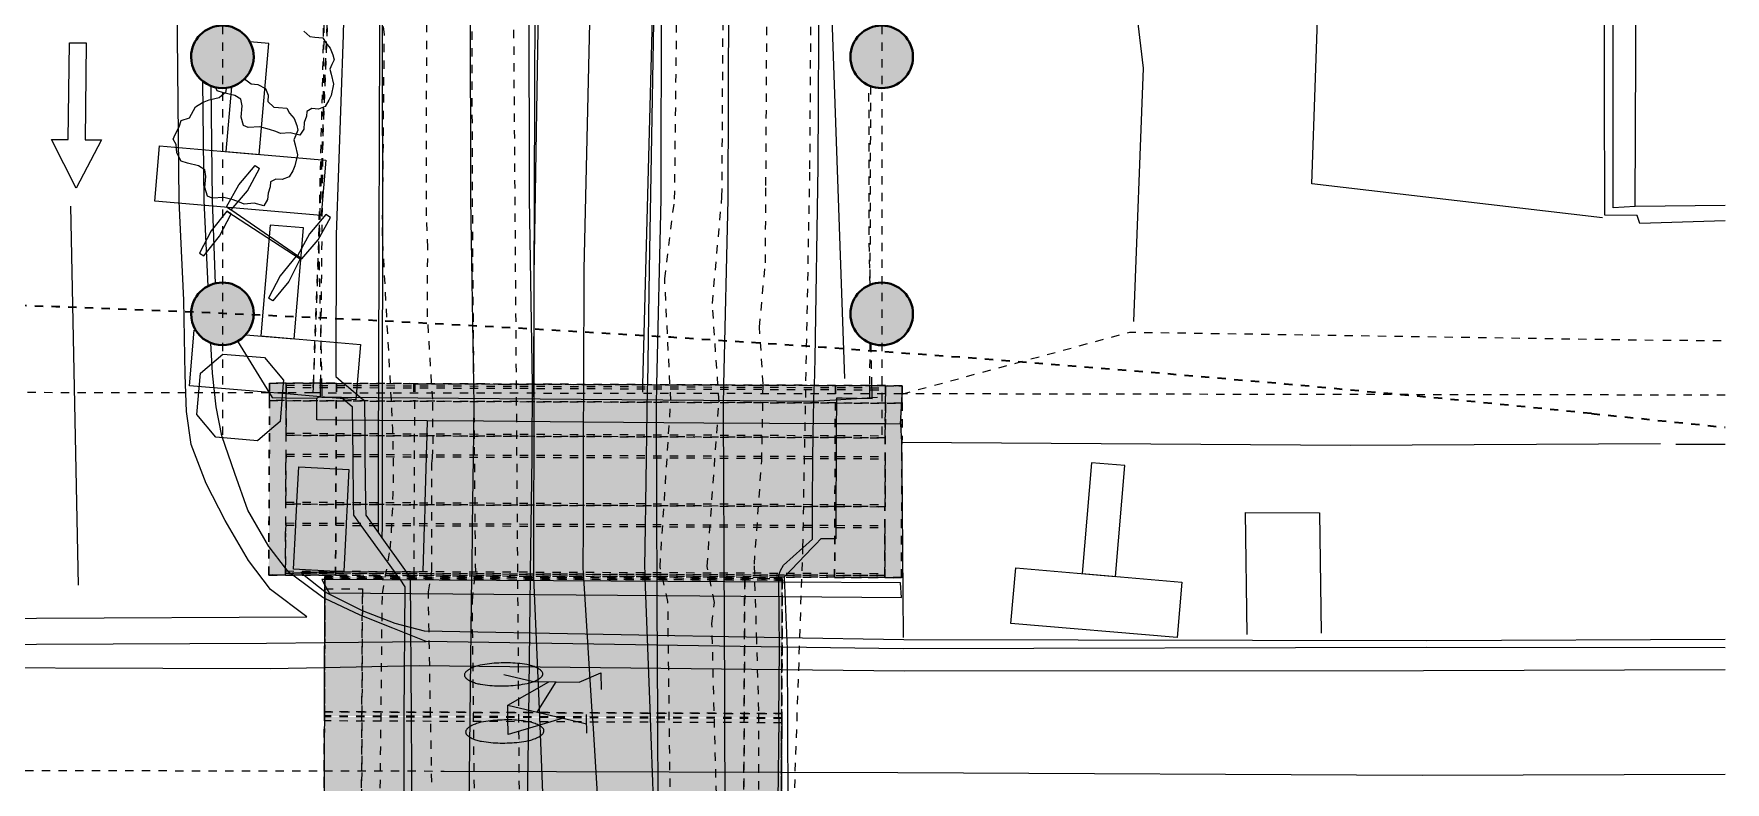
# Model space of a CAD drawing. Header units: metres. Extents: x 564 to 760, y 3 to 1698.
# Drawn here: x 578.65 to 598.92, y 1671.41 to 1680.38 of the extents above; entities that cross this region are included whole.
import ezdxf

# ---------------------------------------------------------------- set-up
doc = ezdxf.new("R2010")
doc.units = ezdxf.units.M
for name, pattern in [('ControlLine', [0.02, 0.0125, -0.0025, 0.0025, -0.0025]), ('Demolished', [0.007144, 0.004763, -0.002381]), ('IMPORT-BDYS-Boundary _3_', [0.01, 0.009, -0.001]), ('IMPORT-FURN-Fence _3_', [0.005, 0.004167, -0.0008333]), ('IMPORT-LNMK-LineCont _3_', [0.004, 0.001, -0.003]), ('JacobsDash', [0.0045, 0.003, -0.0015]), ('JacobsGridLine', [0.0145, 0.01, -0.001, 0.0025, -0.001])]:
    doc.linetypes.add(name, pattern=pattern)
for name, color, linetype, lineweight, true_color in [('BRIDGE-FNDN-CONC', 7, 'Continuous', 13, 0x8c8cc6), ('D-BDGE-DECK', 7, 'Continuous', 13, 0x8c8cc6), ('D-BDGE-DECK-PAT', 7, 'Continuous', 13, 0x8c8cc6), ('D-BDGE-FNDN', 7, 'Continuous', 13, 0x8c8cc6), ('D-BDGE-FRAMING', 7, 'Continuous', 13, 0x8c8cc6), ('D-BDGE-INT-WALL', 7, 'Continuous', 13, 0x8c8cc6)]:
    doc.layers.add(name, color=color, linetype=linetype, lineweight=lineweight, true_color=true_color)
for name, color, linetype, lineweight in [('D-BDGE', 7, 'Continuous', 13), ('D-BDGE-FNDN-PILE-CONC', 7, 'Continuous', 40), ('D-ENHA-GEN-LINE-GRIDS', 7, 'Continuous', 9)]:
    doc.layers.add(name, color=color, linetype=linetype, lineweight=lineweight)

# ---------------------------------------------------------------- blocks, each defined once
blk = doc.blocks.new('T2DPAA-T2D-PWA-RW-M2D-000002_ControlLinesMinor_rvt-1-DRG-2871031 - CONST STAGE 01')
at = {"layer": 'D-BDGE', "color": 150, "linetype": 'ControlLine', "lineweight": 35, "true_color": 0x0080ff}
blk.add_line((597.318, 1675.829), (598.918, 1675.664), dxfattribs=at)
blk.add_arc((568.715, 1397.294), 280, 84.13687, 90.17699, dxfattribs=at)
blk = doc.blocks.new('T2DPAA-T2D-PWA-SU-M2D-000002_dwg-40815123-DRG-2871031 - CONST STAGE 01')
at = {"color": 9, "linetype": 'IMPORT-FURN-Fence _3_', "lineweight": 18, "true_color": 0xc0c0c0}
for p, q in [((41.08, 1568.96), (41.274, 1566.584)), ((50.797, 1566.729), (51.542, 1566.789)), ((41.331, 1565.895), (41.373, 1565.382)), ((41.4, 1565.385), (41.348, 1565.889)), ((41.373, 1565.382), (41.375, 1565.358)), ((41.375, 1565.358), (41.377, 1565.333)), ((41.377, 1565.333), (41.385, 1565.24)), ((41.385, 1565.24), (41.387, 1565.243)), ((41.403, 1565.36), (41.4, 1565.384)), ((41.406, 1565.335), (41.403, 1565.36)), ((41.417, 1565.229), (41.406, 1565.335)), ((34.818, 1564.828), (34.816, 1564.852)), ((34.82, 1564.803), (34.818, 1564.828)), ((34.827, 1564.699), (34.82, 1564.803)), ((34.828, 1564.853), (34.831, 1564.829)), ((34.831, 1564.829), (34.833, 1564.804)), ((34.833, 1564.804), (34.846, 1564.691))]:
    blk.add_line(p, q, dxfattribs=at)
at = {"color": 9, "lineweight": 18, "true_color": 0xc0c0c0}
for p, q in [((31.65, 1566.713), (32.125, 1562.197)), ((51.057, 1565.5), (51.647, 1565.552)), ((33.781, 1565.274), (34.216, 1564.684)), ((39.634, 1565.217), (39.632, 1565.242)), ((39.635, 1565.192), (39.634, 1565.217)), ((40.714, 1565.304), (40.713, 1565.329)), ((40.716, 1565.279), (40.714, 1565.304)), ((40.979, 1565.178), (41.478, 1565.253)), ((41.058, 1565.203), (40.989, 1565.198)), ((41.417, 1565.229), (41.058, 1565.203)), ((41.78, 1564.955), (41.77, 1565.315)), ((35.017, 1564.704), (39.404, 1565.039)), ((36.649, 1564.976), (36.646, 1565.001)), ((37.348, 1565.032), (37.346, 1565.057)), ((37.351, 1565.008), (37.348, 1565.032)), ((37.365, 1564.86), (37.351, 1565.008)), ((37.361, 1565.059), (37.364, 1565.034)), ((37.364, 1565.034), (37.362, 1565.059)), ((37.364, 1565.034), (37.366, 1565.009)), ((37.366, 1565.009), (37.364, 1565.034)), ((37.366, 1565.009), (37.412, 1564.461)), ((37.374, 1564.909), (37.366, 1565.009)), ((37.954, 1565.106), (37.956, 1565.082)), ((37.956, 1565.082), (37.958, 1565.057)), ((37.958, 1565.057), (38.004, 1564.508)), ((38.667, 1565.139), (38.666, 1565.164)), ((38.669, 1565.114), (38.667, 1565.139)), ((38.671, 1565.074), (38.669, 1565.114)), ((38.719, 1565.168), (38.72, 1565.143)), ((38.72, 1565.143), (38.722, 1565.118)), ((38.722, 1565.118), (38.76, 1564.57)), ((38.833, 1565.152), (38.831, 1565.177)), ((38.834, 1565.127), (38.833, 1565.152)), ((38.843, 1564.985), (38.834, 1565.127)), ((39.404, 1565.039), (40.712, 1565.138)), ((39.644, 1565.045), (39.635, 1565.192)), ((39.68, 1564.644), (39.644, 1565.045)), ((40.712, 1565.138), (40.979, 1565.178)), ((40.989, 1565.198), (41.023, 1564.775)), ((34.37, 1564.816), (34.37, 1564.354)), ((35.095, 1564.876), (35.127, 1564.853)), ((35.127, 1564.853), (35.158, 1564.831)), ((35.254, 1564.888), (35.254, 1564.863)), ((35.254, 1564.863), (35.254, 1564.838)), ((35.254, 1564.838), (35.254, 1564.691)), ((35.506, 1564.909), (35.508, 1564.884)), ((35.508, 1564.884), (35.511, 1564.859)), ((35.511, 1564.859), (35.556, 1564.311)), ((35.552, 1564.912), (35.554, 1564.888)), ((35.554, 1564.888), (35.556, 1564.863)), ((35.556, 1564.863), (35.602, 1564.315)), ((36.651, 1564.951), (36.649, 1564.976)), ((36.667, 1564.8), (36.651, 1564.951)), ((36.695, 1564.403), (36.667, 1564.8)), ((37.395, 1564.459), (37.365, 1564.86)), ((38.879, 1564.579), (38.843, 1564.985)), ((41.002, 1564.892), (39.433, 1564.765)), ((41.6, 1564.941), (41.002, 1564.892)), ((41.78, 1564.955), (41.6, 1564.941)), ((41.78, 1564.955), (41.813, 1564.739)), ((34.216, 1564.691), (33.254, 1564.691)), ((34.416, 1564.691), (34.216, 1564.691)), ((34.216, 1564.684), (34.253, 1564.634)), ((34.253, 1564.634), (34.42, 1564.646)), ((35.018, 1564.691), (34.416, 1564.691)), ((34.42, 1564.646), (34.786, 1564.673)), ((34.786, 1564.673), (34.805, 1564.688)), ((34.807, 1564.413), (34.786, 1564.673)), ((34.805, 1564.688), (35.017, 1564.704)), ((34.846, 1564.691), (35.01, 1564.704)), ((35.01, 1564.704), (35.017, 1564.704)), ((35.254, 1564.691), (35.018, 1564.691)), ((35.216, 1564.609), (35.247, 1564.286)), ((39.682, 1564.619), (39.68, 1564.644)), ((39.702, 1564.394), (39.682, 1564.619)), ((40.748, 1564.73), (40.746, 1564.753)), ((40.75, 1564.705), (40.748, 1564.73)), ((40.768, 1564.48), (40.75, 1564.705)), ((41.023, 1564.775), (41.025, 1564.752)), ((41.025, 1564.752), (41.027, 1564.727)), ((41.027, 1564.727), (41.045, 1564.503)), ((41.813, 1564.739), (41.817, 1564.74)), ((41.813, 1564.739), (41.838, 1564.477)), ((35.04, 1564.43), (34.807, 1564.413)), ((36.126, 1564.513), (36.135, 1564.358)), ((36.697, 1564.378), (36.695, 1564.403)), ((37.396, 1564.434), (37.395, 1564.459)), ((37.413, 1564.209), (37.396, 1564.434)), ((37.412, 1564.461), (37.414, 1564.436)), ((37.414, 1564.436), (37.433, 1564.211)), ((38.004, 1564.508), (38.006, 1564.484)), ((38.006, 1564.484), (38.024, 1564.259)), ((38.76, 1564.57), (38.762, 1564.545)), ((38.762, 1564.545), (38.778, 1564.32)), ((38.881, 1564.554), (38.879, 1564.579)), ((38.901, 1564.33), (38.881, 1564.554)), ((39.705, 1564.369), (39.702, 1564.394)), ((40.77, 1564.455), (40.768, 1564.48)), ((40.813, 1563.907), (40.77, 1564.455)), ((41.045, 1564.503), (41.047, 1564.478)), ((41.047, 1564.478), (41.092, 1563.929)), ((41.838, 1564.477), (42.029, 1562.41)), ((34.37, 1564.354), (34.253, 1564.236)), ((35.247, 1564.286), (35.249, 1564.261)), ((35.249, 1564.261), (35.271, 1564.036)), ((35.394, 1564.298), (35.396, 1564.273)), ((35.396, 1564.273), (35.418, 1564.048)), ((35.556, 1564.311), (35.558, 1564.286)), ((35.558, 1564.286), (35.577, 1564.061)), ((35.602, 1564.315), (35.604, 1564.29)), ((35.604, 1564.29), (35.622, 1564.065)), ((36.135, 1564.358), (36.136, 1564.333)), ((36.136, 1564.333), (36.149, 1564.107)), ((36.714, 1564.153), (36.697, 1564.378)), ((37.415, 1564.184), (37.413, 1564.209)), ((37.433, 1564.211), (37.435, 1564.186)), ((38.024, 1564.259), (38.026, 1564.234)), ((38.026, 1564.234), (38.072, 1563.686)), ((38.778, 1564.32), (38.779, 1564.295)), ((38.779, 1564.295), (38.818, 1563.746)), ((38.904, 1564.305), (38.901, 1564.33)), ((38.953, 1563.757), (38.904, 1564.305)), ((39.754, 1563.821), (39.705, 1564.369)), ((35.271, 1564.036), (35.273, 1564.012)), ((35.273, 1564.012), (35.326, 1563.464)), ((35.418, 1564.048), (35.42, 1564.023)), ((35.42, 1564.023), (35.473, 1563.476)), ((35.577, 1564.061), (35.579, 1564.036)), ((35.579, 1564.036), (35.625, 1563.488)), ((35.622, 1564.065), (35.624, 1564.04)), ((35.624, 1564.04), (35.67, 1563.492)), ((36.149, 1564.107), (36.151, 1564.082)), ((36.151, 1564.082), (36.182, 1563.533)), ((36.715, 1564.128), (36.714, 1564.153)), ((36.755, 1563.579), (36.715, 1564.128)), ((37.454, 1563.636), (37.415, 1564.184)), ((37.435, 1564.186), (37.481, 1563.638)), ((34.64, 1563.833), (35.087, 1563.847)), ((34.654, 1563.41), (34.64, 1563.833)), ((39.756, 1563.797), (39.754, 1563.821)), ((39.776, 1563.572), (39.756, 1563.797)), ((40.815, 1563.882), (40.813, 1563.907)), ((40.833, 1563.658), (40.815, 1563.882)), ((41.092, 1563.929), (41.094, 1563.905)), ((41.094, 1563.905), (41.112, 1563.68)), ((36.757, 1563.554), (36.755, 1563.579)), ((37.456, 1563.611), (37.454, 1563.636)), ((37.472, 1563.386), (37.456, 1563.611)), ((37.481, 1563.638), (37.483, 1563.613)), ((37.483, 1563.613), (37.502, 1563.389)), ((38.072, 1563.686), (38.074, 1563.661)), ((38.074, 1563.661), (38.092, 1563.437)), ((38.818, 1563.746), (38.819, 1563.721)), ((38.819, 1563.721), (38.835, 1563.496)), ((38.955, 1563.732), (38.953, 1563.757)), ((38.975, 1563.508), (38.955, 1563.732)), ((40.835, 1563.633), (40.833, 1563.658)), ((40.846, 1563.492), (40.835, 1563.633)), ((41.112, 1563.68), (41.114, 1563.655)), ((41.114, 1563.655), (41.125, 1563.519)), ((34.655, 1563.385), (34.654, 1563.41)), ((34.662, 1563.16), (34.655, 1563.385)), ((35.255, 1563.458), (35.256, 1563.433)), ((35.256, 1563.433), (35.263, 1563.208)), ((35.326, 1563.464), (35.329, 1563.439)), ((35.473, 1563.476), (35.476, 1563.451)), ((35.625, 1563.488), (35.627, 1563.463)), ((35.627, 1563.463), (35.645, 1563.239)), ((35.67, 1563.492), (35.672, 1563.467)), ((35.672, 1563.467), (35.691, 1563.243)), ((36.182, 1563.533), (36.184, 1563.508)), ((36.184, 1563.508), (36.197, 1563.283)), ((36.773, 1563.33), (36.757, 1563.554)), ((37.474, 1563.362), (37.472, 1563.386)), ((37.502, 1563.389), (37.504, 1563.364)), ((38.092, 1563.437), (38.094, 1563.412)), ((38.094, 1563.412), (38.136, 1562.903)), ((38.835, 1563.496), (38.837, 1563.472)), ((38.837, 1563.472), (38.87, 1562.986)), ((38.977, 1563.483), (38.975, 1563.508)), ((39.026, 1562.935), (38.977, 1563.483)), ((39.778, 1563.548), (39.776, 1563.572)), ((39.827, 1563), (39.778, 1563.548)), ((40.89, 1563.434), (40.853, 1563.389)), ((41.125, 1563.519), (41.113, 1563.518)), ((35.263, 1563.208), (35.264, 1563.183)), ((35.264, 1563.183), (35.282, 1562.633)), ((35.419, 1563.221), (35.439, 1563.197)), ((35.439, 1563.197), (35.883, 1562.681)), ((35.566, 1563.233), (35.586, 1563.209)), ((35.586, 1563.209), (35.654, 1563.129)), ((35.645, 1563.239), (35.647, 1563.214)), ((35.647, 1563.214), (35.654, 1563.129)), ((35.691, 1563.243), (35.693, 1563.218)), ((35.693, 1563.218), (35.705, 1563.069)), ((36.197, 1563.283), (36.198, 1563.258)), ((36.198, 1563.258), (36.229, 1562.709)), ((36.775, 1563.305), (36.773, 1563.33)), ((36.815, 1562.756), (36.775, 1563.305)), ((37.514, 1562.813), (37.474, 1563.362)), ((37.504, 1563.364), (37.55, 1562.816)), ((34.663, 1563.135), (34.662, 1563.16)), ((34.68, 1562.605), (34.663, 1563.135)), ((38.87, 1562.986), (38.878, 1562.923)), ((39.829, 1562.975), (39.827, 1563)), ((39.831, 1562.951), (39.829, 1562.975)), ((40.483, 1563.028), (40.489, 1563.053)), ((40.485, 1562.988), (40.484, 1563.003)), ((40.489, 1563.053), (40.495, 1563.083)), ((40.583, 1563.055), (40.565, 1563.034)), ((40.588, 1563.061), (40.583, 1563.055)), ((40.53, 1562.947), (35.067, 1562.515)), ((35.131, 1562.361), (40.544, 1562.775)), ((37.516, 1562.788), (37.514, 1562.813)), ((37.518, 1562.764), (37.516, 1562.788)), ((37.55, 1562.816), (37.552, 1562.791)), ((38.136, 1562.903), (38.142, 1562.864)), ((38.142, 1562.864), (38.146, 1562.839)), ((38.146, 1562.839), (38.149, 1562.815)), ((38.149, 1562.815), (38.152, 1562.799)), ((38.152, 1562.799), (38.398, 1561.144)), ((38.878, 1562.923), (38.881, 1562.898)), ((38.881, 1562.898), (38.884, 1562.874)), ((38.884, 1562.874), (38.886, 1562.858)), ((38.886, 1562.858), (39.089, 1561.199)), ((39.028, 1562.91), (39.026, 1562.935)), ((39.03, 1562.886), (39.028, 1562.91)), ((39.032, 1562.87), (39.03, 1562.886)), ((39.833, 1562.935), (39.831, 1562.951)), ((34.613, 1562.579), (34.585, 1562.61)), ((35.117, 1562.619), (34.68, 1562.605)), ((35.186, 1562.612), (34.772, 1562.575)), ((34.772, 1562.575), (34.783, 1562.567)), ((34.783, 1562.567), (34.815, 1562.546)), ((35.186, 1562.622), (35.117, 1562.619)), ((36.23, 1562.705), (35.186, 1562.612)), ((35.282, 1562.625), (35.186, 1562.622)), ((35.282, 1562.633), (35.282, 1562.625)), ((35.883, 1562.681), (35.903, 1562.658)), ((35.903, 1562.658), (35.923, 1562.635)), ((35.923, 1562.635), (35.936, 1562.62)), ((36.006, 1562.714), (36.024, 1562.693)), ((36.024, 1562.693), (36.044, 1562.669)), ((36.044, 1562.669), (36.063, 1562.646)), ((36.063, 1562.646), (36.076, 1562.631)), ((36.229, 1562.709), (36.23, 1562.705)), ((36.817, 1562.732), (36.815, 1562.756)), ((36.818, 1562.707), (36.817, 1562.732)), ((36.82, 1562.691), (36.818, 1562.707)), ((37.519, 1562.748), (37.518, 1562.764)), ((37.554, 1562.767), (37.556, 1562.751)), ((37.556, 1562.751), (37.767, 1561.093)), ((34.678, 1562.534), (34.643, 1562.556)), ((34.816, 1562.545), (35.078, 1562.371)), ((35.072, 1562.447), (35.131, 1562.361)), ((35.128, 1561.763), (36.336, 1561.878)), ((36.846, 1561.56), (36.839, 1561.55)), ((36.853, 1561.566), (36.847, 1561.56)), ((36.86, 1561.573), (36.853, 1561.566)), ((36.867, 1561.579), (36.86, 1561.573)), ((36.874, 1561.584), (36.867, 1561.579)), ((36.886, 1561.593), (36.874, 1561.584)), ((36.899, 1561.601), (36.886, 1561.593)), ((36.911, 1561.608), (36.899, 1561.601)), ((36.924, 1561.615), (36.911, 1561.608)), ((36.937, 1561.622), (36.924, 1561.615)), ((36.951, 1561.628), (36.937, 1561.622)), ((36.964, 1561.634), (36.951, 1561.628)), ((36.978, 1561.639), (36.964, 1561.634)), ((36.992, 1561.644), (36.978, 1561.639)), ((37.006, 1561.648), (36.992, 1561.644)), ((37.033, 1561.655), (37.006, 1561.648)), ((37.06, 1561.663), (37.033, 1561.655)), ((37.088, 1561.669), (37.06, 1561.663)), ((37.115, 1561.675), (37.088, 1561.669)), ((37.143, 1561.681), (37.115, 1561.675)), ((37.171, 1561.686), (37.143, 1561.681)), ((37.199, 1561.69), (37.171, 1561.686)), ((37.227, 1561.694), (37.199, 1561.69)), ((37.255, 1561.698), (37.227, 1561.694)), ((37.283, 1561.701), (37.255, 1561.698)), ((37.311, 1561.703), (37.283, 1561.701)), ((37.3, 1561.563), (37.661, 1561.507)), ((37.339, 1561.705), (37.311, 1561.703)), ((37.367, 1561.707), (37.339, 1561.705)), ((37.395, 1561.708), (37.367, 1561.707)), ((37.423, 1561.709), (37.395, 1561.708)), ((37.452, 1561.709), (37.423, 1561.709)), ((37.48, 1561.708), (37.452, 1561.709)), ((37.508, 1561.707), (37.48, 1561.708)), ((37.536, 1561.706), (37.508, 1561.707)), ((37.564, 1561.704), (37.536, 1561.706)), ((37.579, 1561.702), (37.564, 1561.704)), ((37.594, 1561.7), (37.579, 1561.702)), ((37.608, 1561.698), (37.594, 1561.7)), ((37.623, 1561.695), (37.608, 1561.698)), ((37.637, 1561.692), (37.623, 1561.695)), ((37.651, 1561.688), (37.637, 1561.692)), ((37.665, 1561.683), (37.651, 1561.688)), ((37.679, 1561.678), (37.665, 1561.683)), ((37.693, 1561.673), (37.679, 1561.678)), ((37.706, 1561.667), (37.693, 1561.673)), ((37.715, 1561.663), (37.706, 1561.667)), ((37.723, 1561.659), (37.715, 1561.663)), ((37.731, 1561.654), (37.723, 1561.659)), ((37.726, 1561.548), (37.733, 1561.554)), ((37.738, 1561.649), (37.731, 1561.654)), ((37.733, 1561.554), (37.74, 1561.56)), ((37.743, 1561.645), (37.738, 1561.649)), ((37.74, 1561.56), (37.746, 1561.566)), ((37.747, 1561.641), (37.743, 1561.645)), ((37.746, 1561.566), (37.75, 1561.571)), ((37.751, 1561.637), (37.747, 1561.641)), ((37.75, 1561.571), (37.754, 1561.576)), ((37.755, 1561.632), (37.751, 1561.637)), ((37.754, 1561.576), (37.757, 1561.581)), ((37.759, 1561.625), (37.755, 1561.632)), ((37.757, 1561.581), (37.759, 1561.586)), ((37.762, 1561.619), (37.759, 1561.625)), ((37.759, 1561.586), (37.761, 1561.59)), ((37.761, 1561.592), (37.763, 1561.598)), ((37.761, 1561.59), (37.761, 1561.592)), ((37.763, 1561.615), (37.762, 1561.619)), ((37.764, 1561.609), (37.763, 1561.615)), ((37.763, 1561.598), (37.764, 1561.603)), ((37.764, 1561.603), (37.764, 1561.609)), ((38.205, 1561.548), (38.454, 1561.681)), ((38.454, 1561.681), (38.475, 1561.482)), ((36.83, 1561.529), (36.829, 1561.523)), ((36.829, 1561.523), (36.829, 1561.517)), ((36.829, 1561.517), (36.83, 1561.512)), ((36.831, 1561.534), (36.83, 1561.529)), ((36.83, 1561.512), (36.831, 1561.507)), ((36.832, 1561.536), (36.831, 1561.534)), ((36.831, 1561.507), (36.832, 1561.504)), ((36.834, 1561.542), (36.832, 1561.536)), ((36.832, 1561.504), (36.838, 1561.494)), ((36.838, 1561.548), (36.834, 1561.542)), ((36.839, 1561.55), (36.838, 1561.548)), ((36.838, 1561.494), (36.846, 1561.485)), ((36.846, 1561.485), (36.851, 1561.48)), ((36.851, 1561.48), (36.855, 1561.477)), ((36.855, 1561.477), (36.862, 1561.472)), ((36.862, 1561.472), (36.87, 1561.467)), ((36.87, 1561.467), (36.878, 1561.463)), ((36.878, 1561.463), (36.887, 1561.459)), ((36.887, 1561.459), (36.9, 1561.453)), ((36.9, 1561.453), (36.914, 1561.448)), ((36.914, 1561.448), (36.928, 1561.443)), ((36.928, 1561.443), (36.942, 1561.439)), ((36.942, 1561.439), (36.956, 1561.435)), ((36.956, 1561.435), (36.97, 1561.431)), ((36.97, 1561.431), (36.985, 1561.428)), ((36.985, 1561.428), (36.999, 1561.426)), ((36.999, 1561.426), (37.014, 1561.424)), ((37.014, 1561.424), (37.028, 1561.422)), ((37.028, 1561.422), (37.057, 1561.42)), ((37.057, 1561.42), (37.085, 1561.419)), ((37.085, 1561.419), (37.113, 1561.418)), ((37.113, 1561.418), (37.141, 1561.418)), ((37.141, 1561.418), (37.169, 1561.418)), ((37.169, 1561.418), (37.198, 1561.418)), ((37.198, 1561.418), (37.226, 1561.419)), ((37.226, 1561.419), (37.254, 1561.421)), ((37.254, 1561.421), (37.282, 1561.423)), ((37.282, 1561.423), (37.31, 1561.425)), ((37.31, 1561.425), (37.338, 1561.428)), ((37.338, 1561.428), (37.366, 1561.432)), ((37.366, 1561.432), (37.394, 1561.436)), ((37.377, 1561.199), (37.844, 1561.521)), ((37.394, 1561.436), (37.422, 1561.441)), ((37.422, 1561.441), (37.45, 1561.446)), ((37.45, 1561.446), (37.477, 1561.451)), ((37.477, 1561.451), (37.505, 1561.457)), ((37.505, 1561.457), (37.532, 1561.464)), ((37.532, 1561.464), (37.56, 1561.471)), ((37.56, 1561.471), (37.587, 1561.478)), ((37.587, 1561.478), (37.601, 1561.483)), ((37.601, 1561.483), (37.615, 1561.487)), ((37.615, 1561.487), (37.629, 1561.493)), ((37.629, 1561.493), (37.642, 1561.498)), ((37.642, 1561.498), (37.656, 1561.504)), ((37.656, 1561.504), (37.669, 1561.511)), ((37.661, 1561.507), (38.205, 1561.548)), ((37.669, 1561.511), (37.682, 1561.518)), ((37.682, 1561.518), (37.694, 1561.526)), ((37.694, 1561.526), (37.707, 1561.534)), ((37.707, 1561.534), (37.719, 1561.542)), ((37.719, 1561.542), (37.726, 1561.548)), ((37.929, 1561.527), (37.732, 1561.146)), ((37.391, 1561.062), (37.377, 1561.199)), ((37.377, 1561.199), (37.977, 1561.11)), ((38.322, 1561.166), (38.325, 1561.138)), ((39.089, 1561.199), (39.09, 1561.189)), ((39.181, 1561.197), (39.18, 1561.207)), ((39.982, 1561.261), (39.981, 1561.272)), ((40.629, 1561.314), (40.628, 1561.324)), ((36.149, 1560.962), (36.15, 1560.952)), ((36.234, 1560.969), (36.235, 1560.959)), ((36.941, 1561.016), (36.94, 1561.026)), ((37.022, 1560.948), (37.009, 1560.941)), ((37.036, 1560.953), (37.022, 1560.948)), ((37.049, 1560.959), (37.036, 1560.953)), ((37.063, 1560.963), (37.049, 1560.959)), ((37.077, 1560.968), (37.063, 1560.963)), ((37.105, 1560.975), (37.077, 1560.968)), ((37.132, 1560.982), (37.105, 1560.975)), ((37.159, 1560.989), (37.132, 1560.982)), ((37.187, 1560.995), (37.159, 1560.989)), ((37.215, 1561), (37.187, 1560.995)), ((37.242, 1561.005), (37.215, 1561)), ((37.27, 1561.01), (37.242, 1561.005)), ((37.298, 1561.014), (37.27, 1561.01)), ((37.326, 1561.017), (37.298, 1561.014)), ((37.354, 1561.02), (37.326, 1561.017)), ((37.382, 1561.023), (37.354, 1561.02)), ((37.41, 1561.025), (37.382, 1561.023)), ((37.392, 1561.052), (37.391, 1561.062)), ((37.413, 1560.852), (37.392, 1561.052)), ((37.439, 1561.027), (37.41, 1561.025)), ((38.051, 1561.099), (37.413, 1560.852)), ((37.467, 1561.028), (37.439, 1561.027)), ((37.495, 1561.028), (37.467, 1561.028)), ((37.523, 1561.028), (37.495, 1561.028)), ((37.551, 1561.028), (37.523, 1561.028)), ((37.58, 1561.027), (37.551, 1561.028)), ((37.608, 1561.025), (37.58, 1561.027)), ((37.636, 1561.023), (37.608, 1561.025)), ((37.651, 1561.022), (37.636, 1561.023)), ((37.64, 1561.072), (37.639, 1561.082)), ((37.665, 1561.02), (37.651, 1561.022)), ((37.68, 1561.018), (37.665, 1561.02)), ((37.694, 1561.015), (37.68, 1561.018)), ((37.708, 1561.011), (37.694, 1561.015)), ((37.723, 1561.007), (37.708, 1561.011)), ((37.737, 1561.003), (37.723, 1561.007)), ((37.751, 1560.998), (37.737, 1561.003)), ((37.764, 1560.993), (37.751, 1560.998)), ((37.778, 1560.987), (37.764, 1560.993)), ((37.767, 1561.093), (37.768, 1561.083)), ((37.786, 1560.983), (37.778, 1560.987)), ((37.794, 1560.978), (37.786, 1560.983)), ((37.802, 1560.974), (37.794, 1560.978)), ((37.81, 1560.968), (37.802, 1560.974)), ((37.814, 1560.965), (37.81, 1560.968)), ((37.819, 1560.961), (37.814, 1560.965)), ((37.823, 1560.956), (37.819, 1560.961)), ((37.826, 1560.952), (37.823, 1560.956)), ((37.831, 1560.945), (37.826, 1560.952)), ((37.833, 1560.939), (37.831, 1560.945)), ((37.977, 1561.11), (38.021, 1561.103)), ((38.021, 1561.103), (38.051, 1561.099)), ((38.051, 1561.099), (38.334, 1561.056)), ((38.325, 1561.138), (38.326, 1561.128)), ((38.326, 1561.128), (38.345, 1560.946)), ((38.398, 1561.144), (38.4, 1561.134)), ((36.938, 1560.898), (36.931, 1560.892)), ((36.946, 1560.904), (36.938, 1560.898)), ((36.958, 1560.912), (36.946, 1560.904)), ((36.97, 1560.92), (36.958, 1560.912)), ((36.983, 1560.928), (36.97, 1560.92)), ((36.996, 1560.935), (36.983, 1560.928)), ((37.009, 1560.941), (36.996, 1560.935)), ((37.1, 1560.742), (37.128, 1560.74)), ((37.325, 1560.74), (37.354, 1560.742)), ((37.354, 1560.742), (37.382, 1560.745)), ((37.382, 1560.745), (37.41, 1560.748)), ((37.41, 1560.748), (37.438, 1560.752)), ((37.438, 1560.752), (37.466, 1560.756)), ((37.466, 1560.756), (37.493, 1560.76)), ((37.493, 1560.76), (37.521, 1560.765)), ((37.521, 1560.765), (37.549, 1560.771)), ((37.549, 1560.771), (37.577, 1560.777)), ((37.577, 1560.777), (37.604, 1560.783)), ((37.604, 1560.783), (37.631, 1560.79)), ((37.631, 1560.79), (37.659, 1560.798)), ((37.659, 1560.798), (37.673, 1560.802)), ((37.673, 1560.802), (37.686, 1560.807)), ((37.686, 1560.807), (37.7, 1560.812)), ((37.7, 1560.812), (37.714, 1560.818)), ((37.714, 1560.818), (37.727, 1560.824)), ((37.727, 1560.824), (37.74, 1560.831)), ((37.74, 1560.831), (37.753, 1560.838)), ((37.753, 1560.838), (37.766, 1560.845)), ((37.766, 1560.845), (37.778, 1560.853)), ((37.778, 1560.853), (37.79, 1560.862)), ((37.79, 1560.862), (37.798, 1560.867)), ((37.798, 1560.867), (37.805, 1560.873)), ((37.805, 1560.873), (37.811, 1560.879)), ((37.811, 1560.879), (37.818, 1560.886)), ((37.818, 1560.886), (37.822, 1560.891)), ((37.822, 1560.891), (37.825, 1560.895)), ((37.825, 1560.895), (37.828, 1560.9)), ((37.828, 1560.9), (37.831, 1560.906)), ((37.831, 1560.906), (37.833, 1560.912)), ((37.835, 1560.932), (37.833, 1560.939)), ((37.833, 1560.912), (37.834, 1560.917)), ((37.834, 1560.917), (37.835, 1560.923)), ((37.835, 1560.928), (37.835, 1560.932)), ((37.835, 1560.923), (37.835, 1560.928)), ((36.684, 1560.349), (40.713, 1560.677)), ((37.128, 1560.74), (37.156, 1560.739)), ((37.156, 1560.739), (37.184, 1560.738)), ((37.184, 1560.738), (37.213, 1560.737)), ((37.213, 1560.737), (37.241, 1560.737)), ((37.241, 1560.737), (37.269, 1560.738)), ((37.269, 1560.738), (37.297, 1560.739)), ((37.297, 1560.739), (37.325, 1560.74))]:
    blk.add_line(p, q, dxfattribs=at)
at = {"color": 9, "linetype": 'IMPORT-LNMK-LineCont _3_', "lineweight": 18, "true_color": 0xc0c0c0}
blk.add_line((35.251, 1560.229), (36.684, 1560.349), dxfattribs=at)
at = {"color": 9, "lineweight": 18, "true_color": 0xc0c0c0, "flags": 128}
for points in [[(51.405, 1568.401), (50.331, 1568.296), (49.966, 1572.844), (49.866, 1573.869), (49.21, 1581.413), (48.966, 1584.377)], [(50.366, 1568.191), (49.977, 1568.163), (49.574, 1572.799), (49.435, 1573.236), (49.132, 1573.544), (48.712, 1573.702), (44.024, 1573.309), (43.479, 1579.684), (43.133, 1583.882)], [(42.578, 1583.835), (43.073, 1578.12), (43.471, 1573.545), (44.318, 1569.451), (44.457, 1566.417)], [(39.632, 1565.242), (39.497, 1567.46), (39.296, 1569.882), (39.094, 1572.289), (38.931, 1574.705), (38.726, 1577.13), (38.485, 1579.544), (38.261, 1581.946), (38.141, 1583.458)], [(41.072, 1565.441), (40.116, 1573.347), (39.309, 1582.329), (39.21, 1583.549)], [(40.713, 1565.329), (40.695, 1565.646), (40.535, 1567.952), (40.354, 1570.257), (40.154, 1572.56), (39.977, 1574.741), (39.819, 1576.673), (39.612, 1578.726), (39.431, 1580.781), (39.274, 1582.838), (39.215, 1583.549)], [(37.346, 1565.057), (37.122, 1567.27), (36.912, 1569.682), (36.715, 1572.095), (36.529, 1574.509), (36.325, 1576.921), (36.123, 1579.334), (35.932, 1581.748), (35.804, 1583.259)], [(37.362, 1565.059), (36.712, 1573.057), (36.012, 1582.039), (35.913, 1583.269)], [(35.986, 1583.275), (36.039, 1582.481), (36.473, 1576.824), (37, 1570.04), (37.252, 1566.359), (37.361, 1565.059)], [(36.582, 1583.325), (36.629, 1582.613), (37.033, 1576.925), (37.617, 1570.129), (37.841, 1566.481), (37.954, 1565.106)], [(37.237, 1583.381), (37.27, 1582.893), (37.723, 1577.044), (38.378, 1570.184), (38.623, 1566.544), (38.719, 1565.168)], [(38.666, 1565.164), (38.196, 1573.184), (37.426, 1582.189), (37.32, 1583.388)], [(38.831, 1565.177), (38.696, 1567.403), (38.495, 1569.816), (38.293, 1572.228), (38.13, 1574.644), (37.926, 1577.057), (37.686, 1579.466), (37.46, 1581.877), (37.341, 1583.39)], [(34.022, 1583.108), (34.055, 1582.689), (34.215, 1580.66), (33.739, 1580.641), (33.749, 1580.482), (33.983, 1580.482), (34.13, 1578.598), (34.305, 1576.209), (34.437, 1573.817), (34.584, 1571.426), (34.73, 1569.036), (34.849, 1566.643), (34.989, 1564.951), (35.095, 1564.876)], [(36.646, 1565.001), (36.424, 1567.204), (36.213, 1569.623), (36.016, 1572.039), (35.83, 1574.452), (35.626, 1576.863), (35.424, 1579.277), (35.233, 1581.691), (35.105, 1583.2)], [(27.449, 1561.388), (31.661, 1561.761), (34.889, 1562.052), (34.427, 1562.34), (34.134, 1562.664), (33.815, 1563.117), (33.551, 1563.542), (33.334, 1563.992), (33.244, 1564.379), (33.189, 1564.815), (33.099, 1565.706), (32.943, 1566.885), (32.531, 1571.198), (31.958, 1577.675), (31.754, 1579.991), (31.72, 1580.356), (31.692, 1580.545), (31.35, 1582.881)], [(34.205, 1580.565), (34.377, 1578.613), (34.595, 1576.226), (34.777, 1573.838), (34.982, 1571.451), (35.167, 1569.062), (35.36, 1566.674), (35.506, 1564.909)], [(34.22, 1580.598), (34.393, 1578.614), (34.611, 1576.227), (34.793, 1573.839), (35.019, 1571.453), (35.2, 1569.064), (35.405, 1566.677), (35.552, 1564.912)], [(50.331, 1568.296), (50.069, 1568.259), (49.68, 1572.821), (49.497, 1573.33), (49.188, 1573.629)], [(49.953, 1568.128), (46.449, 1568.241), (46.256, 1572.051), (46.2, 1573.462)], [(34.258, 1569.041), (34.336, 1568.982), (34.395, 1568.982), (34.492, 1568.982), (34.531, 1568.924), (34.589, 1568.866), (34.628, 1568.788), (34.648, 1568.729), (34.628, 1568.671), (34.609, 1568.612), (34.628, 1568.554), (34.667, 1568.437), (34.648, 1568.301), (34.628, 1568.242), (34.589, 1568.164), (34.511, 1568.125), (34.434, 1568.125), (34.375, 1568.086), (34.375, 1568.028), (34.356, 1567.95), (34.356, 1567.872), (34.317, 1567.794), (34.2, 1567.814), (34.083, 1567.794), (34.024, 1567.814), (33.947, 1567.833), (33.83, 1567.853), (33.693, 1567.833), (33.635, 1567.853), (33.596, 1567.95), (33.596, 1568.086), (33.576, 1568.164), (33.498, 1568.203), (33.362, 1568.223), (33.284, 1568.242), (33.261, 1568.281)], [(32.651, 1566.858), (32.651, 1567.524), (33.851, 1567.524), (33.851, 1568.858), (33.624, 1568.858)], [(33.451, 1568.304), (33.451, 1567.524), (34.651, 1567.524), (34.651, 1566.858), (32.651, 1566.858)], [(33.597, 1568.41), (33.684, 1568.358), (33.762, 1568.358), (33.86, 1568.319), (33.899, 1568.241), (33.899, 1568.163), (33.976, 1568.104), (34.035, 1568.104), (34.132, 1568.104), (34.171, 1568.046), (34.23, 1567.987), (34.269, 1567.909), (34.288, 1567.851), (34.269, 1567.793), (34.249, 1567.734), (34.269, 1567.676), (34.308, 1567.559), (34.288, 1567.422), (34.269, 1567.364), (34.23, 1567.286), (34.152, 1567.247), (34.074, 1567.247), (34.015, 1567.208), (34.015, 1567.15), (33.996, 1567.072), (33.996, 1566.994), (33.957, 1566.916), (33.84, 1566.935), (33.723, 1566.916), (33.665, 1566.935), (33.587, 1566.955), (33.47, 1566.974), (33.334, 1566.955), (33.275, 1566.974), (33.236, 1567.072), (33.236, 1567.208), (33.217, 1567.286), (33.139, 1567.325), (33.002, 1567.345), (32.925, 1567.364), (32.866, 1567.461), (32.847, 1567.559), (32.808, 1567.617), (32.827, 1567.676), (32.866, 1567.773), (32.886, 1567.851), (32.983, 1567.89), (33.041, 1568.026), (33.119, 1568.085), (33.197, 1568.124), (33.314, 1568.163), (33.392, 1568.241), (33.392, 1568.286)], [(33.374, 1565.899), (33.239, 1566.919), (33.103, 1568.34)], [(33.203, 1568.293), (33.334, 1566.93), (33.456, 1565.937)], [(51.421, 1568.217), (50.406, 1568.099), (50.366, 1568.191)], [(33.515, 1566.865), (33.637, 1567.142), (33.813, 1567.386), (33.868, 1567.355)], [(34.466, 1566.321), (34.642, 1566.565), (34.764, 1566.841), (34.709, 1566.873), (34.533, 1566.628), (34.411, 1566.352), (34.466, 1566.321), (33.515, 1566.865), (33.57, 1566.834), (33.746, 1567.079), (33.868, 1567.355)], [(33.522, 1566.814), (33.354, 1566.564), (33.238, 1566.286), (33.291, 1566.257), (33.46, 1566.507), (33.576, 1566.786), (33.522, 1566.814), (34.447, 1566.317), (34.394, 1566.345), (34.225, 1566.095), (34.109, 1565.817)], [(33.872, 1565.358), (34.454, 1565.358), (34.454, 1566.691), (34.054, 1566.691), (34.054, 1565.358), (35.254, 1565.358), (35.254, 1564.888)], [(34.447, 1566.317), (34.331, 1566.038), (34.163, 1565.788), (34.109, 1565.817)], [(41.817, 1564.74), (47.171, 1565.157), (50.874, 1565.494)], [(33.254, 1564.691), (33.254, 1565.358), (33.273, 1565.358)], [(34.364, 1562.854), (34.074, 1563.266), (33.882, 1563.69), (33.688, 1564.126), (33.593, 1564.465), (33.513, 1564.866), (33.465, 1565.224)], [(40.746, 1564.753), (40.723, 1565.153), (40.716, 1565.279)], [(34.253, 1564.236), (34.12, 1564.104), (33.62, 1564.104), (33.37, 1564.354), (33.37, 1564.854), (33.62, 1565.104), (33.87, 1565.104)], [(33.87, 1565.104), (34.12, 1565.104), (34.37, 1564.854), (34.37, 1564.817)], [(35.158, 1564.831), (35.299, 1564.731), (35.305, 1564.726)], [(35.017, 1564.704), (35.076, 1564.709), (35.216, 1564.609)], [(35.305, 1564.726), (35.356, 1564.691), (35.394, 1564.298)], [(39.433, 1564.765), (37.993, 1564.656), (36.8, 1564.565)], [(36.8, 1564.565), (36.126, 1564.513), (35.557, 1564.47), (35.04, 1564.43)], [(46.132, 1562.792), (45.99, 1564.247), (46.874, 1564.318), (47.017, 1562.884)], [(35.087, 1563.847), (35.242, 1563.852), (35.255, 1563.458)], [(35.329, 1563.439), (35.341, 1563.311), (35.419, 1563.221)], [(35.476, 1563.451), (35.488, 1563.325), (35.566, 1563.233)], [(40.495, 1563.083), (40.527, 1563.151), (40.846, 1563.492)], [(40.853, 1563.389), (40.628, 1563.107), (40.588, 1563.061)], [(41.113, 1563.518), (40.945, 1563.504), (40.89, 1563.434)], [(40.583, 1562.287), (42.041, 1562.384), (48.284, 1562.905), (51.845, 1563.223)], [(35.654, 1563.129), (35.705, 1563.069), (36.006, 1562.714)], [(40.484, 1563.003), (40.482, 1563.021), (40.483, 1563.028)], [(40.628, 1561.324), (40.566, 1562.144), (40.485, 1562.988)], [(40.544, 1562.775), (41.967, 1562.883), (41.943, 1563.058), (40.53, 1562.947)], [(40.565, 1563.034), (40.546, 1563.012), (40.546, 1563.008)], [(40.546, 1563.008), (40.656, 1562.151), (40.82, 1560.338), (40.867, 1559.66), (41.009, 1558.108), (41.15, 1556.324), (41.278, 1554.538), (41.438, 1552.766), (41.584, 1550.993), (41.714, 1549.264), (41.845, 1547.536), (41.975, 1545.604), (42.088, 1543.672), (42.089, 1543.652)], [(51.854, 1563.12), (48.283, 1562.818), (42.042, 1562.272), (40.593, 1562.172)], [(34.585, 1562.61), (34.367, 1562.85), (34.364, 1562.854)], [(37.552, 1562.791), (37.552, 1562.782), (37.554, 1562.767)], [(39.18, 1561.207), (39.058, 1562.574), (39.032, 1562.87)], [(39.981, 1561.272), (39.859, 1562.645), (39.833, 1562.935)], [(40.614, 1561.905), (42.078, 1562.014), (48.277, 1562.544), (51.876, 1562.859)], [(34.643, 1562.556), (34.62, 1562.57), (34.613, 1562.579)], [(35.936, 1562.62), (35.959, 1562.593), (36.027, 1562.508), (36.149, 1560.962)], [(36.076, 1562.631), (36.08, 1562.626), (36.234, 1560.969)], [(36.94, 1561.026), (36.841, 1562.395), (36.82, 1562.691)], [(37.639, 1561.082), (37.541, 1562.445), (37.519, 1562.748)], [(35.085, 1562.287), (35.058, 1562.298), (34.679, 1562.534)], [(35.067, 1562.515), (35.029, 1562.512), (35.072, 1562.447)], [(35.078, 1562.371), (35.095, 1562.36), (35.543, 1562.182), (35.945, 1562.063), (36.304, 1562.002), (40.583, 1562.287)], [(40.593, 1562.172), (36.336, 1561.878), (35.928, 1562.004), (35.522, 1562.123), (35.085, 1562.287)], [(24.473, 1560.82), (25.291, 1560.892), (27.476, 1561.077), (31.689, 1561.45), (34.432, 1561.696), (35.128, 1561.763)], [(35.152, 1561.464), (36.279, 1561.583), (40.614, 1561.905)], [(40.713, 1560.677), (42.101, 1560.79), (48.366, 1561.293), (51.982, 1561.61)], [(20.914, 1560.226), (24.104, 1560.493), (29.369, 1560.977), (34.503, 1561.396), (35.152, 1561.464)], [(39.09, 1561.189), (39.289, 1559.563), (39.291, 1559.53)], [(39.314, 1559.532), (39.273, 1560.162), (39.181, 1561.197)], [(40.117, 1559.597), (40.074, 1560.224), (39.982, 1561.261)], [(40.764, 1559.651), (40.704, 1560.328), (40.629, 1561.314)], [(36.15, 1560.952), (36.2, 1560.323), (36.282, 1559.287)], [(36.235, 1560.959), (36.293, 1560.331), (36.379, 1559.295)], [(37.083, 1559.352), (37.017, 1559.967), (36.941, 1561.016)], [(37.783, 1559.408), (37.715, 1560.03), (37.64, 1561.072)], [(37.768, 1561.083), (37.969, 1559.493), (37.975, 1559.424)], [(38.4, 1561.134), (38.64, 1559.517), (38.643, 1559.478)], [(36.931, 1560.892), (36.924, 1560.886), (36.918, 1560.879), (36.914, 1560.875), (36.911, 1560.87), (36.908, 1560.865), (36.905, 1560.86), (36.903, 1560.856), (36.903, 1560.854), (36.901, 1560.848), (36.901, 1560.843), (36.901, 1560.837), (36.902, 1560.831), (36.903, 1560.827), (36.905, 1560.821), (36.907, 1560.817), (36.91, 1560.814), (36.913, 1560.809), (36.917, 1560.805), (36.922, 1560.801), (36.926, 1560.797), (36.934, 1560.792), (36.942, 1560.787), (36.95, 1560.783), (36.958, 1560.778), (36.972, 1560.773), (36.985, 1560.767), (36.999, 1560.762), (37.013, 1560.758), (37.028, 1560.754), (37.042, 1560.751), (37.056, 1560.748), (37.071, 1560.745), (37.085, 1560.743), (37.1, 1560.742)]]:
    blk.add_lwpolyline(points, dxfattribs=at)
at = {"color": 9, "linetype": 'IMPORT-FURN-Fence _3_', "lineweight": 18, "true_color": 0xc0c0c0, "flags": 128}
for points in [[(33.329, 1583.049), (33.455, 1581.602), (33.655, 1579.404), (33.843, 1577.206), (34.036, 1575.008), (34.192, 1572.911), (34.355, 1570.815), (34.515, 1568.718), (34.641, 1566.619), (34.828, 1564.854)], [(34.816, 1564.853), (34.353, 1571.026), (33.419, 1570.936), (33.1, 1570.911), (33.051, 1571.347)], [(41.276, 1566.585), (41.214, 1567.175), (41.061, 1568.967)], [(41.77, 1565.315), (44.424, 1566.285), (50.781, 1566.728)]]:
    blk.add_lwpolyline(points, dxfattribs=at)
at = {"color": 9, "lineweight": 18, "true_color": 0xc0c0c0, "flags": 128}
for points in [[(31.672, 1568.68), (31.757, 1567.523), (31.953, 1567.537), (31.699, 1566.937), (31.354, 1567.493), (31.554, 1567.508), (31.472, 1568.665)], [(43.302, 1562.687), (43.302, 1563.354), (44.502, 1563.354), (44.502, 1564.687), (44.102, 1564.687), (44.102, 1563.354), (45.302, 1563.354), (45.302, 1562.687)]]:
    blk.add_lwpolyline(points, close=True, dxfattribs=at)
at = {"color": 9, "linetype": 'IMPORT-LNMK-LineCont _3_', "lineweight": 18, "true_color": 0xc0c0c0, "flags": 128}
blk.add_lwpolyline([(23.907, 1559.269), (30.335, 1559.818), (35.251, 1560.229)], dxfattribs=at)
blk = doc.blocks.new('T2DPAA-T2D-PWA-SU-M2D-000001_dwg-40815111-DRG-2871031 - CONST STAGE 01')
at = {"color": 9, "linetype": 'IMPORT-BDYS-Boundary _3_', "lineweight": 18, "true_color": 0xc0c0c0}
for p, q in [((129.797, 1662.715), (119.969, 1661.896)), ((119.77, 1661.879), (119.172, 1661.829)), ((119.969, 1661.896), (119.77, 1661.879)), ((119.172, 1661.829), (113.213, 1661.332)), ((112.415, 1661.265), (98.831, 1660.129)), ((112.615, 1661.282), (112.415, 1661.265)), ((112.933, 1661.309), (112.615, 1661.282)), ((112.928, 1661.424), (112.929, 1661.4)), ((112.929, 1661.4), (112.928, 1661.424)), ((112.929, 1661.4), (112.93, 1661.375)), ((112.93, 1661.375), (112.929, 1661.4)), ((112.93, 1661.375), (112.933, 1661.309))]:
    blk.add_line(p, q, dxfattribs=at)
at = {"color": 9, "linetype": 'IMPORT-BDYS-Boundary _3_', "lineweight": 18, "true_color": 0xc0c0c0, "flags": 128}
for points in [[(111.929, 1679.662), (112.716, 1665.994), (112.928, 1661.425)], [(112.928, 1661.425), (112.716, 1665.994), (111.929, 1679.662)], [(113.213, 1661.332), (112.933, 1661.309), (112.93, 1661.375)]]:
    blk.add_lwpolyline(points, dxfattribs=at)
blk = doc.blocks.new('T2DPAA-T2D-PWA-SU-M2D-000100_Survey_rvt-1-DRG-2871031 - CONST STAGE 01')
at = {"color": 9, "lineweight": 18, "true_color": 0xc0c0c0, "rotation": 355.1443168073812}
for name, p in [('T2DPAA-T2D-PWA-SU-M2D-000002_dwg-40815123-DRG-2871031 - CONST STAGE 01', (414.939, 119.901)), ('T2DPAA-T2D-PWA-SU-M2D-000001_dwg-40815111-DRG-2871031 - CONST STAGE 01', (328.846, 30.288))]:
    blk.add_blockref(name, p, dxfattribs=at)
blk = doc.blocks.new('06_SFR_GPS__Girder_Plank_Solid_demolished - 06_SFR_GPS__Girder_Plank_Solid_demolished-4989611-DRG-2871031 - CONST STAGE 01')
at = {"layer": 'D-BDGE-FRAMING', "linetype": 'Demolished', "true_color": 0xc0c0c0, "transparency": 33554491}
for points in [[(3.59, 0.275), (3.59, 0.3), (-3.59, 0.3), (-3.59, 0.275), (-1.885, 0.275)], [(3.59, -0.3), (3.59, 0.3), (-3.59, 0.3), (-3.59, -0.3), (-1.883, -0.3)], [(3.59, -0.3), (3.59, -0.275), (-3.59, -0.275), (-3.59, -0.3), (-1.883, -0.3)]]:
    blk.add_hatch(color=9, dxfattribs=at).paths.add_polyline_path(points)
at = {"layer": 'BRIDGE-FNDN-CONC', "color": 9, "linetype": 'Demolished', "true_color": 0xc0c0c0}
for p, q in [((-3.59, -0.3), (-3.59, 0.3)), ((-3.59, 0.3), (-3.59, 0.275)), ((-3.59, 0.275), (-3.59, 0.3)), ((-3.59, 0.3), (-3.59, -0.3)), ((-3.59, 0.3), (3.59, 0.3)), ((-3.59, 0.3), (3.59, 0.3)), ((-3.59, 0.3), (3.59, 0.3)), ((-3.59, 0.3), (3.59, 0.3)), ((-3.59, 0.275), (3.59, 0.275)), ((-3.59, 0.275), (3.59, 0.275)), ((3.59, -0.3), (3.59, 0.3)), ((3.59, 0.3), (3.59, 0.275)), ((3.59, 0.275), (3.59, 0.3)), ((3.59, 0.3), (3.59, -0.3)), ((-3.59, -0.3), (-3.59, -0.275)), ((-3.59, -0.275), (-3.59, -0.3)), ((-3.59, -0.275), (3.59, -0.275)), ((-3.59, -0.275), (3.59, -0.275)), ((3.59, -0.3), (-3.59, -0.3)), ((-3.59, -0.3), (3.59, -0.3)), ((-3.59, -0.3), (3.59, -0.3)), ((-3.59, -0.3), (3.59, -0.3)), ((3.59, -0.3), (3.59, -0.275)), ((3.59, -0.275), (3.59, -0.3))]:
    blk.add_line(p, q, dxfattribs=at)
blk = doc.blocks.new('Roofs 2 - Roofs 2-4993555-DRG-2871031 - CONST STAGE 01')
at = {"layer": 'D-BDGE-DECK-PAT', "linetype": 'Demolished', "true_color": 0xc0c0c0, "transparency": 33554491}
for points in [[(445.248, 1717.716), (445.063, 1720.008), (439.242, 1719.538), (439.427, 1717.246), (439.601, 1717.26)], [(439.427, 1717.246), (439.242, 1719.538), (437.507, 1719.398), (437.692, 1717.106), (438.995, 1717.211)]]:
    blk.add_hatch(color=9, dxfattribs=at).paths.add_polyline_path(points)
at = {"layer": 'D-BDGE-DECK', "color": 9, "linetype": 'Demolished', "true_color": 0xc0c0c0}
for p, q in [((444.863, 1719.992), (437.707, 1719.414)), ((439.242, 1719.538), (445.063, 1720.008)), ((445.063, 1720.008), (444.863, 1719.992)), ((444.863, 1719.992), (445.049, 1717.699)), ((445.049, 1717.699), (444.863, 1719.992)), ((445.248, 1717.716), (445.063, 1720.008)), ((445.248, 1717.716), (445.063, 1720.008)), ((437.507, 1719.398), (439.242, 1719.538)), ((439.427, 1717.246), (439.242, 1719.538)), ((437.707, 1719.414), (437.507, 1719.398)), ((437.692, 1717.106), (437.507, 1719.398)), ((437.507, 1719.398), (437.692, 1717.106)), ((437.892, 1717.122), (437.707, 1719.414)), ((437.892, 1717.122), (437.707, 1719.414)), ((437.892, 1717.122), (445.049, 1717.699)), ((445.248, 1717.716), (439.427, 1717.246)), ((445.049, 1717.699), (445.248, 1717.716)), ((439.427, 1717.246), (437.692, 1717.106)), ((437.692, 1717.106), (437.892, 1717.122))]:
    blk.add_line(p, q, dxfattribs=at)
blk = doc.blocks.new('Roofs 3 - Roofs 3-4999916-DRG-2871031 - CONST STAGE 01')
at = {"layer": 'D-BDGE-DECK', "color": 9, "linetype": 'Demolished', "true_color": 0xc0c0c0}
for p, q in [((443.829, 1717.565), (438.366, 1717.124)), ((443.829, 1717.565), (438.366, 1717.124)), ((444.106, 1714.128), (443.829, 1717.565)), ((443.829, 1717.565), (444.094, 1714.287)), ((438.631, 1713.845), (438.366, 1717.124)), ((438.366, 1717.124), (438.644, 1713.687))]:
    blk.add_line(p, q, dxfattribs=at)
blk = doc.blocks.new('01_SFO_FRP_Pile_CastInPlace_CS - CAST-IN-PLACE PILE - 0750-7668704-DRG-2871031 - CONST STAGE 01')
at = {"layer": 'D-BDGE-FNDN', "lineweight": 40, "true_color": 0xc0c0c0}
blk.add_hatch(color=9, dxfattribs=at).paths.add_polyline_path([(0.375, 0), (0.369, 0.065), (0.352, 0.128), (0.325, 0.187), (0.287, 0.241), (0.241, 0.287), (0.187, 0.325), (0.128, 0.352), (0.065, 0.369), (0, 0.375), (-0.065, 0.369), (-0.128, 0.352), (-0.188, 0.325), (-0.241, 0.287), (-0.287, 0.241), (-0.325, 0.187), (-0.352, 0.128), (-0.369, 0.065), (-0.375, 0), (-0.369, -0.065), (-0.352, -0.128), (-0.325, -0.188), (-0.287, -0.241), (-0.241, -0.287), (-0.188, -0.325), (-0.128, -0.352), (-0.065, -0.369), (0, -0.375), (0.065, -0.369), (0.128, -0.352), (0.187, -0.325), (0.241, -0.287), (0.287, -0.241), (0.325, -0.188), (0.352, -0.128), (0.369, -0.065)])
at = {"layer": 'D-BDGE-FNDN-PILE-CONC'}
for start, end in [(90, 270), (90, 270), (270, 90), (270, 90)]:
    blk.add_arc((0, 0), 0.375, start, end, dxfattribs=at)

msp = doc.modelspace()

# ---------------------------------------------------------------- hatches: boundary and pattern name
at = {"layer": 'D-BDGE-FNDN', "lineweight": 5, "true_color": 0xc0c0c0, "transparency": 33554512}
msp.add_hatch(color=9, dxfattribs=at).paths.add_polyline_path([(582.268, 1673.89), (582.278, 1676.19), (581.478, 1676.193), (581.47, 1673.893), (582.172, 1673.89)])
at = {"layer": 'D-BDGE-FNDN', "lineweight": 5, "true_color": 0xc0c0c0, "transparency": 33554557}
msp.add_hatch(color=9, dxfattribs=at).paths.add_polyline_path([(589.048, 1673.861), (589.058, 1676.161), (588.258, 1676.165), (588.248, 1673.865), (588.869, 1673.862)])
at = {"layer": 'D-BDGE-FRAMING', "lineweight": 5, "true_color": 0xc0c0c0, "transparency": 33554491}
for points in [[(587.615, 1672.233), (587.621, 1673.833), (582.141, 1673.855), (582.134, 1672.255)], [(587.621, 1673.833), (587.621, 1673.853), (582.141, 1673.875), (582.141, 1673.855), (583.382, 1673.85)], [(587.614, 1672.183), (587.615, 1672.233), (582.134, 1672.255), (582.134, 1672.205), (587.614, 1672.183)], [(587.608, 1670.553), (587.614, 1672.123), (582.134, 1672.145), (582.127, 1670.575)], [(587.614, 1672.123), (587.614, 1672.173), (582.134, 1672.195), (582.134, 1672.145)]]:
    msp.add_hatch(color=9, dxfattribs=at).paths.add_polyline_path(points)

# ---------------------------------------------------------------- linework, layer by layer
at = {"layer": 'D-BDGE', "color": 8, "linetype": 'JacobsDash', "lineweight": 15, "true_color": 0x808080}
for p, q in [((586.898, 1678.424), (586.994, 1693.246)), ((583.913, 1677.707), (583.856, 1692.867)), ((587.425, 1678.563), (587.5, 1692.303)), ((582.853, 1680.367), (582.727, 1681.717)), ((587.952, 1678.762), (587.968, 1681.092)), ((584.398, 1680.826), (584.468, 1671.126)), ((586.331, 1678.396), (586.359, 1680.836)), ((583.359, 1678.197), (583.36, 1680.592)), ((582.83, 1677.958), (582.853, 1680.367)), ((587.868, 1674.223), (587.952, 1678.762)), ((587.418, 1677.633), (587.425, 1678.563)), ((586.212, 1677.444), (586.331, 1678.396)), ((586.783, 1677.149), (586.898, 1678.424)), ((583.372, 1677.817), (583.359, 1678.197)), ((582.937, 1675.985), (582.83, 1677.958)), ((583.37, 1676.987), (583.372, 1677.817)), ((583.947, 1673.927), (583.913, 1677.707)), ((587.348, 1676.864), (587.418, 1677.633)), ((586.285, 1675.986), (586.212, 1677.444)), ((586.863, 1675.971), (586.783, 1677.149)), ((583.432, 1675.999), (583.37, 1676.987)), ((587.392, 1676.185), (587.348, 1676.864)), ((587.375, 1675.261), (587.392, 1676.185)), ((583.437, 1675.465), (583.432, 1675.999)), ((586.156, 1673.99), (586.285, 1675.986)), ((586.721, 1673.997), (586.863, 1675.971)), ((583.429, 1675.295), (583.437, 1675.465)), ((583.421, 1675.23), (583.429, 1675.295)), ((587.286, 1674.024), (587.375, 1675.261)), ((583.421, 1673.945), (583.421, 1675.23)), ((582.829, 1673.669), (582.923, 1674.201)), ((587.689, 1668.946), (587.868, 1674.223)), ((583.38, 1673.691), (583.421, 1673.945)), ((583.907, 1673.585), (583.947, 1673.927)), ((586.25, 1673.575), (586.156, 1673.99)), ((586.81, 1673.566), (586.721, 1673.997)), ((587.316, 1673.104), (587.286, 1674.024)), ((582.793, 1670.339), (582.829, 1673.669)), ((583.421, 1671.411), (583.38, 1673.691)), ((583.933, 1671.14), (583.907, 1673.585)), ((586.279, 1671.155), (586.25, 1673.575)), ((586.778, 1673.308), (586.81, 1673.566)), ((586.836, 1671.068), (586.778, 1673.308)), ((587.34, 1672.265), (587.316, 1673.104)), ((587.338, 1671.125), (587.34, 1672.265))]:
    msp.add_line(p, q, dxfattribs=at)
msp.add_arc((570.317, 1675.19), 12.645, 355.5103, 3.6053, dxfattribs=at)
at = {"layer": 'D-BDGE-FNDN', "color": 9, "linetype": 'Demolished', "true_color": 0xc0c0c0}
for p, q in [((581.468, 1673.893), (581.478, 1676.193)), ((581.478, 1676.193), (581.468, 1673.893)), ((581.478, 1676.193), (582.278, 1676.19)), ((582.278, 1676.19), (581.478, 1676.193)), ((582.278, 1676.19), (582.268, 1673.89)), ((582.268, 1673.89), (582.278, 1676.19)), ((588.248, 1673.865), (588.258, 1676.165)), ((588.258, 1676.165), (588.248, 1673.865)), ((588.258, 1676.165), (589.058, 1676.161)), ((589.058, 1676.161), (588.258, 1676.165)), ((589.058, 1676.161), (589.048, 1673.861)), ((589.048, 1673.861), (589.058, 1676.161)), ((582.268, 1673.89), (581.468, 1673.893)), ((581.468, 1673.893), (582.268, 1673.89)), ((589.048, 1673.861), (588.248, 1673.865)), ((588.248, 1673.865), (589.048, 1673.861))]:
    msp.add_line(p, q, dxfattribs=at)
at = {"layer": 'D-BDGE-FRAMING', "color": 9, "linetype": 'Demolished', "true_color": 0xc0c0c0}
for p, q in [((582.134, 1672.255), (582.141, 1673.855)), ((582.141, 1673.855), (582.134, 1672.205)), ((582.141, 1673.855), (582.141, 1673.875)), ((582.141, 1673.875), (582.141, 1673.855)), ((582.141, 1673.875), (587.621, 1673.853)), ((587.621, 1673.853), (582.141, 1673.875)), ((582.141, 1673.855), (587.621, 1673.833)), ((587.621, 1673.833), (582.141, 1673.855)), ((587.614, 1672.183), (587.621, 1673.833)), ((587.621, 1673.833), (587.615, 1672.233)), ((587.621, 1673.833), (587.621, 1673.853)), ((587.621, 1673.853), (587.621, 1673.833)), ((582.134, 1672.205), (582.134, 1672.255)), ((582.134, 1672.255), (587.615, 1672.233)), ((587.615, 1672.233), (582.134, 1672.255)), ((587.615, 1672.233), (587.614, 1672.183)), ((582.134, 1672.195), (582.127, 1670.525)), ((582.127, 1670.575), (582.134, 1672.145)), ((587.614, 1672.183), (582.134, 1672.205)), ((587.614, 1672.183), (582.134, 1672.205)), ((582.134, 1672.145), (582.134, 1672.195)), ((587.614, 1672.173), (582.134, 1672.195)), ((587.614, 1672.173), (582.134, 1672.195)), ((587.614, 1672.123), (582.134, 1672.145)), ((587.614, 1672.123), (582.134, 1672.145)), ((587.608, 1670.503), (587.614, 1672.173)), ((587.614, 1672.123), (587.608, 1670.553)), ((587.614, 1672.173), (587.614, 1672.123))]:
    msp.add_line(p, q, dxfattribs=at)
at = {"layer": 'D-BDGE-INT-WALL', "color": 9, "linetype": 'Demolished', "true_color": 0xc0c0c0}
for p, q in [((581.477, 1675.984), (581.478, 1676.194)), ((581.478, 1676.194), (581.477, 1675.984)), ((581.478, 1676.194), (589.058, 1676.162)), ((589.058, 1676.162), (581.478, 1676.194)), ((583.202, 1676.187), (583.201, 1675.977)), ((583.218, 1676.187), (583.217, 1675.977)), ((589.057, 1675.952), (589.058, 1676.162)), ((589.058, 1676.162), (589.057, 1675.952)), ((581.477, 1675.984), (589.057, 1675.952)), ((589.057, 1675.952), (581.477, 1675.984)), ((587.088, 1653.724), (587.171, 1673.854)), ((587.171, 1673.854), (587.088, 1653.724)), ((587.171, 1673.854), (587.621, 1673.853)), ((587.171, 1673.854), (587.621, 1673.853)), ((587.538, 1653.722), (587.621, 1673.853)), ((587.621, 1673.853), (587.538, 1653.722)), ((582.058, 1653.745), (582.14, 1673.73)), ((582.14, 1673.73), (582.058, 1653.745)), ((582.14, 1673.73), (582.59, 1673.728)), ((582.14, 1673.73), (582.59, 1673.728)), ((582.508, 1653.743), (582.59, 1673.728)), ((582.59, 1673.728), (582.508, 1653.743))]:
    msp.add_line(p, q, dxfattribs=at)
at = {"layer": 'D-ENHA-GEN-LINE-GRIDS', "linetype": 'JacobsGridLine', "lineweight": 18}
for p, q in [((580.912, 1691.075), (580.912, 1675.538)), ((588.812, 1691.075), (588.812, 1675.538))]:
    msp.add_line(p, q, dxfattribs=at)

# ---------------------------------------------------------------- block references
at = {"color": 9, "lineweight": 5, "true_color": 0xc0c0c0}
msp.add_blockref('T2DPAA-T2D-PWA-SU-M2D-000100_Survey_rvt-1-DRG-2871031 - CONST STAGE 01', (0, 0), dxfattribs=at)
at = {"lineweight": 5}
msp.add_blockref('T2DPAA-T2D-PWA-RW-M2D-000002_ControlLinesMinor_rvt-1-DRG-2871031 - CONST STAGE 01', (0, 0), dxfattribs=at)
at = {"layer": 'D-BDGE-DECK', "color": 9, "linetype": 'Demolished', "true_color": 0xc0c0c0, "rotation": 355.1443168073812}
for name in ['Roofs 2 - Roofs 2-4993555-DRG-2871031 - CONST STAGE 01', 'Roofs 3 - Roofs 3-4999916-DRG-2871031 - CONST STAGE 01']:
    msp.add_blockref(name, (0, 0), dxfattribs=at)
at = {"layer": 'D-BDGE-FNDN', "color": 7, "lineweight": 40}
for p, rotation in [((580.912, 1680.103), 269.999999999998), ((588.812, 1680.103), 89.9999999999978), ((580.912, 1677.023), 269.999999999998), ((588.812, 1677.023), 89.9999999999978)]:
    msp.add_blockref('01_SFO_FRP_Pile_CastInPlace_CS - CAST-IN-PLACE PILE - 0750-7668704-DRG-2871031 - CONST STAGE 01', p, dxfattribs=dict(at, rotation=rotation))
at = {"layer": 'D-BDGE-FRAMING', "color": 9, "linetype": 'Demolished', "true_color": 0xc0c0c0, "rotation": 359.7603452380284}
for p in [(585.266, 1675.853), (585.263, 1675.027), (585.259, 1674.202)]:
    msp.add_blockref('06_SFR_GPS__Girder_Plank_Solid_demolished - 06_SFR_GPS__Girder_Plank_Solid_demolished-4989611-DRG-2871031 - CONST STAGE 01', p, dxfattribs=at)

doc.saveas('drawing.dxf')
